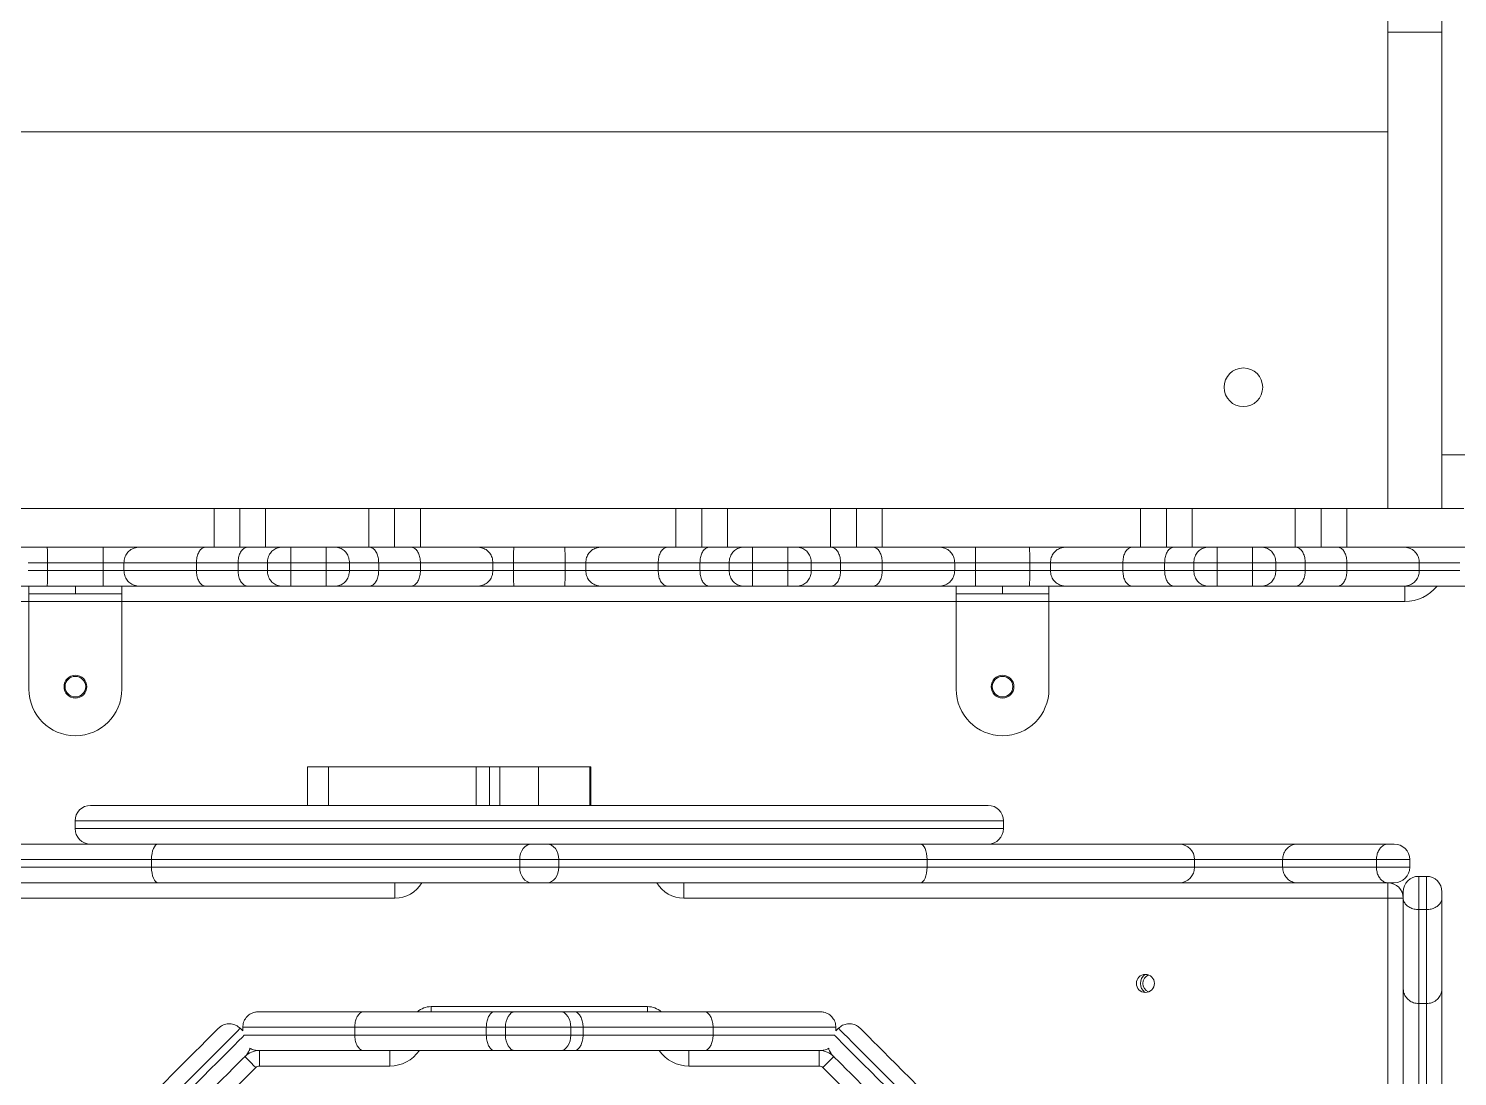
# Model space of a CAD drawing. Header units: millimetres. Extents: x -8760 to 8364, y -7998 to 7451.
# Drawn here: x 3706 to 4260, y 251 to 657 of the extents above; entities that cross this region are included whole.
import ezdxf

# ---------------------------------------------------------------- set-up
doc = ezdxf.new("R2010")
doc.units = ezdxf.units.MM
doc.layers.add('DIKOM_ОБЪЕКТ', color=7, linetype='Continuous')

msp = doc.modelspace()

# ---------------------------------------------------------------- linework, layer by layer
at = {"layer": 'DIKOM_ОБЪЕКТ', "color": 7, "linetype": 'Continuous', "lineweight": 15}
for p, q in [((4233.391, 975.819), (4233.391, 656.041)), ((4254.392, 975.819), (4254.392, 656.041)), ((4254.392, 656.041), (4233.391, 656.041)), ((4233.391, 471.446), (4233.391, 656.041)), ((4254.392, 471.446), (4254.392, 656.041)), ((3575.391, 617.446), (4233.391, 617.446)), ((4254.392, 492.295), (4275.392, 492.295)), ((3778.277, 471.446), (3678.101, 471.446)), ((3778.277, 471.446), (3778.277, 456.446)), ((3778.277, 471.446), (3788.277, 471.446)), ((3788.277, 471.446), (3788.277, 456.446)), ((3788.277, 471.446), (3798.277, 471.446)), ((3798.277, 471.446), (3798.277, 456.446)), ((3838.276, 471.446), (3798.277, 471.446)), ((3838.276, 471.446), (3838.276, 456.446)), ((3838.276, 471.446), (3848.277, 471.446)), ((3848.277, 471.446), (3848.277, 456.446)), ((3848.277, 471.446), (3858.276, 471.446)), ((3858.276, 471.446), (3858.276, 456.446)), ((3957.344, 471.446), (3858.276, 471.446)), ((3957.344, 471.446), (3957.344, 456.446)), ((3957.344, 471.446), (3967.344, 471.446)), ((3967.344, 471.446), (3967.344, 456.446)), ((3967.344, 471.446), (3977.344, 471.446)), ((3977.344, 471.446), (3977.344, 456.446)), ((4017.344, 471.446), (3977.344, 471.446)), ((4017.344, 471.446), (4017.344, 456.446)), ((4017.344, 471.446), (4027.344, 471.446)), ((4027.344, 471.446), (4027.344, 456.446)), ((4027.344, 471.446), (4037.344, 471.446)), ((4037.344, 471.446), (4037.344, 456.446)), ((4137.52, 471.446), (4037.344, 471.446)), ((4137.52, 471.446), (4137.52, 456.446)), ((4137.52, 471.446), (4147.52, 471.446)), ((4147.52, 471.446), (4147.52, 456.446)), ((4147.52, 471.446), (4157.52, 471.446)), ((4157.52, 471.446), (4157.52, 456.446)), ((4197.52, 471.446), (4157.52, 471.446)), ((4197.52, 471.446), (4197.52, 456.446)), ((4197.52, 471.446), (4207.52, 471.446)), ((4207.52, 471.446), (4207.52, 456.446)), ((4207.52, 471.446), (4217.52, 471.446)), ((4217.52, 471.446), (4217.52, 456.446)), ((4262.866, 471.446), (4217.52, 471.446)), ((3700.521, 456.446), (3713.584, 456.446)), ((3713.584, 456.446), (3735.221, 456.446)), ((3735.221, 456.446), (3749.019, 456.446)), ((3749.019, 456.446), (3774.863, 456.446)), ((3774.863, 456.446), (3791.136, 456.446)), ((3791.136, 456.446), (3804.261, 456.446)), ((3804.261, 456.446), (3807.988, 456.446)), ((3807.988, 456.446), (3821.727, 456.446)), ((3821.727, 456.446), (3825.454, 456.446)), ((3825.454, 456.446), (3838.579, 456.446)), ((3838.579, 456.446), (3854.853, 456.446)), ((3854.853, 456.446), (3880.696, 456.446)), ((3880.696, 456.446), (3894.495, 456.446)), ((3894.495, 456.446), (3914.288, 456.446)), ((3914.288, 456.446), (3928.087, 456.446)), ((3928.087, 456.446), (3953.93, 456.446)), ((3953.93, 456.446), (3970.204, 456.446)), ((3970.204, 456.446), (3983.329, 456.446)), ((3983.329, 456.446), (3987.056, 456.446)), ((3987.056, 456.446), (4000.795, 456.446)), ((4000.795, 456.446), (4004.522, 456.446)), ((4004.522, 456.446), (4017.647, 456.446)), ((4017.647, 456.446), (4033.92, 456.446)), ((4033.92, 456.446), (4059.764, 456.446)), ((4059.764, 456.446), (4073.563, 456.446)), ((4073.563, 456.446), (4094.463, 456.446)), ((4094.463, 456.446), (4108.263, 456.446)), ((4108.263, 456.446), (4134.106, 456.446)), ((4134.106, 456.446), (4150.38, 456.446)), ((4150.38, 456.446), (4163.505, 456.446)), ((4163.505, 456.446), (4167.232, 456.446)), ((4167.232, 456.446), (4180.971, 456.446)), ((4180.971, 456.446), (4184.697, 456.446)), ((4184.697, 456.446), (4197.822, 456.446)), ((4197.822, 456.446), (4214.096, 456.446)), ((4214.096, 456.446), (4239.939, 456.446)), ((4239.939, 456.446), (4266.909, 456.446)), ((3713.671, 450.446), (3706.203, 450.446)), ((3713.671, 450.446), (3713.671, 447.446)), ((3735.307, 450.446), (3713.671, 450.446)), ((3743.337, 450.446), (3735.307, 450.446)), ((3735.307, 450.446), (3735.307, 447.446)), ((3771.43, 450.446), (3743.337, 450.446)), ((3743.337, 450.446), (3743.337, 447.446)), ((3787.6, 450.446), (3771.43, 450.446)), ((3771.43, 450.446), (3771.43, 447.446)), ((3798.942, 450.446), (3787.6, 450.446)), ((3787.6, 450.446), (3787.6, 447.446)), ((3808.025, 450.446), (3798.942, 450.446)), ((3798.942, 450.446), (3798.942, 447.446)), ((3808.025, 450.446), (3808.025, 447.446)), ((3821.691, 450.446), (3808.025, 450.446)), ((3830.773, 450.446), (3821.691, 450.446)), ((3821.691, 450.446), (3821.691, 447.446)), ((3830.773, 450.446), (3830.773, 447.446)), ((3842.116, 450.446), (3830.773, 450.446)), ((3842.116, 450.446), (3842.116, 447.446)), ((3858.286, 450.446), (3842.116, 450.446)), ((3858.286, 450.446), (3858.286, 447.446)), ((3886.379, 450.446), (3858.286, 450.446)), ((3886.379, 450.446), (3886.379, 447.446)), ((3894.408, 450.446), (3886.379, 450.446)), ((3894.408, 450.446), (3894.408, 447.446)), ((3914.375, 450.446), (3894.408, 450.446)), ((3922.404, 450.446), (3914.375, 450.446)), ((3914.375, 450.446), (3914.375, 447.446)), ((3950.498, 450.446), (3922.404, 450.446)), ((3922.404, 450.446), (3922.404, 447.446)), ((3966.667, 450.446), (3950.498, 450.446)), ((3950.498, 450.446), (3950.498, 447.446)), ((3978.01, 450.446), (3966.667, 450.446)), ((3966.667, 450.446), (3966.667, 447.446)), ((3987.092, 450.446), (3978.01, 450.446)), ((3978.01, 450.446), (3978.01, 447.446)), ((3987.092, 450.446), (3987.092, 447.446)), ((4000.759, 450.446), (3987.092, 450.446)), ((4009.841, 450.446), (4000.759, 450.446)), ((4000.759, 450.446), (4000.759, 447.446)), ((4009.841, 450.446), (4009.841, 447.446)), ((4021.184, 450.446), (4009.841, 450.446)), ((4021.184, 450.446), (4021.184, 447.446)), ((4037.353, 450.446), (4021.184, 450.446)), ((4037.353, 450.446), (4037.353, 447.446)), ((4065.446, 450.446), (4037.353, 450.446)), ((4065.446, 450.446), (4065.446, 447.446)), ((4073.476, 450.446), (4065.446, 450.446)), ((4073.476, 450.446), (4073.476, 447.446)), ((4094.551, 450.446), (4073.476, 450.446)), ((4102.58, 450.446), (4094.551, 450.446)), ((4094.551, 450.446), (4094.551, 447.446)), ((4130.674, 450.446), (4102.58, 450.446)), ((4102.58, 450.446), (4102.58, 447.446)), ((4146.843, 450.446), (4130.674, 450.446)), ((4130.674, 450.446), (4130.674, 447.446)), ((4158.186, 450.446), (4146.843, 450.446)), ((4146.843, 450.446), (4146.843, 447.446)), ((4167.267, 450.446), (4158.186, 450.446)), ((4158.186, 450.446), (4158.186, 447.446)), ((4167.267, 450.446), (4167.267, 447.446)), ((4180.935, 450.446), (4167.267, 450.446)), ((4190.016, 450.446), (4180.935, 450.446)), ((4180.935, 450.446), (4180.935, 447.446)), ((4190.016, 450.446), (4190.016, 447.446)), ((4201.359, 450.446), (4190.016, 450.446)), ((4201.359, 450.446), (4201.359, 447.446)), ((4217.529, 450.446), (4201.359, 450.446)), ((4217.529, 450.446), (4217.529, 447.446)), ((4245.622, 450.446), (4217.529, 450.446)), ((4245.622, 450.446), (4245.622, 447.446)), ((4261.315, 450.446), (4245.622, 450.446)), ((3706.203, 447.446), (3713.671, 447.446)), ((3713.671, 447.446), (3735.307, 447.446)), ((3735.307, 447.446), (3743.337, 447.446)), ((3743.337, 447.446), (3771.43, 447.446)), ((3771.43, 447.446), (3787.6, 447.446)), ((3787.6, 447.446), (3798.942, 447.446)), ((3798.942, 447.446), (3808.025, 447.446)), ((3808.025, 447.446), (3821.691, 447.446)), ((3821.691, 447.446), (3830.773, 447.446)), ((3830.773, 447.446), (3842.116, 447.446)), ((3842.116, 447.446), (3858.286, 447.446)), ((3858.286, 447.446), (3886.379, 447.446)), ((3886.379, 447.446), (3894.408, 447.446)), ((3894.408, 447.446), (3914.375, 447.446)), ((3914.375, 447.446), (3922.404, 447.446)), ((3922.404, 447.446), (3950.498, 447.446)), ((3950.498, 447.446), (3966.667, 447.446)), ((3966.667, 447.446), (3978.01, 447.446)), ((3978.01, 447.446), (3987.092, 447.446)), ((3987.092, 447.446), (4000.759, 447.446)), ((4000.759, 447.446), (4009.841, 447.446)), ((4009.841, 447.446), (4021.184, 447.446)), ((4021.184, 447.446), (4037.353, 447.446)), ((4037.353, 447.446), (4065.446, 447.446)), ((4065.446, 447.446), (4073.476, 447.446)), ((4073.476, 447.446), (4094.551, 447.446)), ((4094.551, 447.446), (4102.58, 447.446)), ((4102.58, 447.446), (4130.674, 447.446)), ((4130.674, 447.446), (4146.843, 447.446)), ((4146.843, 447.446), (4158.186, 447.446)), ((4158.186, 447.446), (4167.267, 447.446)), ((4167.267, 447.446), (4180.935, 447.446)), ((4180.935, 447.446), (4190.016, 447.446)), ((4190.016, 447.446), (4201.359, 447.446)), ((4201.359, 447.446), (4217.529, 447.446)), ((4217.529, 447.446), (4245.622, 447.446)), ((4245.622, 447.446), (4261.315, 447.446)), ((3713.584, 441.446), (3700.521, 441.446)), ((3706.489, 438.446), (3706.489, 441.446)), ((3724.489, 438.446), (3706.489, 438.446)), ((3706.489, 438.446), (3706.489, 435.446)), ((3735.221, 441.446), (3713.584, 441.446)), ((3724.489, 441.446), (3724.489, 438.446)), ((3742.489, 438.446), (3724.489, 438.446)), ((3749.019, 441.446), (3735.221, 441.446)), ((3742.489, 441.446), (3742.489, 438.446)), ((3742.489, 438.446), (3742.489, 435.446)), ((3774.863, 441.446), (3749.019, 441.446)), ((3791.136, 441.446), (3774.863, 441.446)), ((3804.261, 441.446), (3791.136, 441.446)), ((3807.988, 441.446), (3804.261, 441.446)), ((3821.727, 441.446), (3807.988, 441.446)), ((3825.454, 441.446), (3821.727, 441.446)), ((3838.579, 441.446), (3825.454, 441.446)), ((3854.853, 441.446), (3838.579, 441.446)), ((3880.696, 441.446), (3854.853, 441.446)), ((3894.495, 441.446), (3880.696, 441.446)), ((3914.288, 441.446), (3894.495, 441.446)), ((3928.087, 441.446), (3914.288, 441.446)), ((3953.93, 441.446), (3928.087, 441.446)), ((3970.204, 441.446), (3953.93, 441.446)), ((3983.329, 441.446), (3970.204, 441.446)), ((3987.056, 441.446), (3983.329, 441.446)), ((4000.795, 441.446), (3987.056, 441.446)), ((4004.522, 441.446), (4000.795, 441.446)), ((4017.647, 441.446), (4004.522, 441.446)), ((4033.92, 441.446), (4017.647, 441.446)), ((4059.764, 441.446), (4033.92, 441.446)), ((4073.563, 441.446), (4059.764, 441.446)), ((4066.013, 438.446), (4066.013, 441.446)), ((4084.013, 438.446), (4066.013, 438.446)), ((4066.013, 438.446), (4066.013, 435.446)), ((4094.463, 441.446), (4073.563, 441.446)), ((4084.013, 441.446), (4084.013, 438.446)), ((4102.013, 438.446), (4084.013, 438.446)), ((4108.263, 441.446), (4094.463, 441.446)), ((4102.013, 441.446), (4102.013, 438.446)), ((4102.013, 438.446), (4102.013, 435.446)), ((4134.106, 441.446), (4108.263, 441.446)), ((4150.38, 441.446), (4134.106, 441.446)), ((4163.505, 441.446), (4150.38, 441.446)), ((4167.232, 441.446), (4163.505, 441.446)), ((4180.971, 441.446), (4167.232, 441.446)), ((4184.697, 441.446), (4180.971, 441.446)), ((4197.822, 441.446), (4184.697, 441.446)), ((4214.096, 441.446), (4197.822, 441.446)), ((4239.939, 441.446), (4214.096, 441.446)), ((4266.909, 441.446), (4239.939, 441.446)), ((4240.027, 441.446), (4240.027, 435.446)), ((3706.489, 435.446), (3568.757, 435.446)), ((3742.489, 435.446), (3706.489, 435.446)), ((3706.489, 435.446), (3706.489, 401.446)), ((3742.489, 435.446), (3742.489, 401.446)), ((4066.013, 435.446), (3742.489, 435.446)), ((4102.013, 435.446), (4066.013, 435.446)), ((4066.013, 435.446), (4066.013, 401.446)), ((4102.013, 435.446), (4102.013, 401.446)), ((4240.027, 435.446), (4102.013, 435.446)), ((3814.56, 371.346), (3814.56, 356.446)), ((3814.56, 371.346), (3822.67, 371.346)), ((3822.67, 371.346), (3822.67, 356.446)), ((3879.866, 371.346), (3822.67, 371.346)), ((3879.866, 371.346), (3885.082, 371.346)), ((3879.866, 371.346), (3879.866, 356.446)), ((3889.127, 371.346), (3885.082, 371.346)), ((3885.082, 371.346), (3885.082, 356.446)), ((3889.127, 371.346), (3904.014, 371.346)), ((3889.127, 371.346), (3889.127, 356.446)), ((3904.014, 371.346), (3924.031, 371.346)), ((3904.014, 371.346), (3904.014, 356.446)), ((3924.031, 371.346), (3924.031, 356.446)), ((3924.031, 371.346), (3924.391, 371.346)), ((3924.391, 356.446), (3924.391, 371.346)), ((3730.392, 356.446), (4078.392, 356.446)), ((3724.392, 350.446), (3724.392, 347.446)), ((4084.392, 350.446), (3724.392, 350.446)), ((4084.392, 347.446), (4084.392, 350.446)), ((3724.392, 347.446), (4084.392, 347.446)), ((3656.206, 341.446), (3756.62, 341.446)), ((3756.62, 341.446), (3901.358, 341.446)), ((3901.358, 341.446), (3907.425, 341.446)), ((3907.425, 341.446), (4052.163, 341.446)), ((4052.163, 341.446), (4152.578, 341.446)), ((4152.578, 341.446), (4198.368, 341.446)), ((4198.368, 341.446), (4233.279, 341.446)), ((4233.279, 341.446), (4235.891, 341.446)), ((3754.02, 335.446), (3650.346, 335.446)), ((3650.346, 332.446), (3754.02, 332.446)), ((3896.808, 335.446), (3754.02, 335.446)), ((3754.02, 335.446), (3754.02, 332.446)), ((3754.02, 332.446), (3896.808, 332.446)), ((3911.975, 335.446), (3896.808, 335.446)), ((3896.808, 332.446), (3896.808, 335.446)), ((3896.808, 332.446), (3911.975, 332.446)), ((3911.975, 335.446), (3911.975, 332.446)), ((4054.762, 335.446), (3911.975, 335.446)), ((3911.975, 332.446), (4054.762, 332.446)), ((4054.762, 335.446), (4054.762, 332.446)), ((4158.437, 335.446), (4054.762, 335.446)), ((4054.762, 332.446), (4158.437, 332.446)), ((4158.437, 335.446), (4158.437, 332.446)), ((4192.601, 335.446), (4158.437, 335.446)), ((4158.437, 332.446), (4192.601, 332.446)), ((4228.994, 335.446), (4192.601, 335.446)), ((4192.601, 335.446), (4192.601, 332.446)), ((4192.601, 332.446), (4228.994, 332.446)), ((4241.891, 335.446), (4228.994, 335.446)), ((4228.994, 335.446), (4228.994, 332.446)), ((4228.994, 332.446), (4241.891, 332.446)), ((4241.891, 335.446), (4241.891, 332.446)), ((4245.391, 328.946), (4245.391, 316.048)), ((4245.391, 328.946), (4248.392, 328.946)), ((4248.392, 316.048), (4248.392, 328.946)), ((3756.62, 326.446), (3656.206, 326.446)), ((3901.358, 326.446), (3756.62, 326.446)), ((3848.392, 320.446), (3848.392, 326.446)), ((3907.425, 326.446), (3901.358, 326.446)), ((4052.163, 326.446), (3907.425, 326.446)), ((3960.392, 326.446), (3960.392, 320.446)), ((4152.578, 326.446), (4052.163, 326.446)), ((4198.368, 326.446), (4152.578, 326.446)), ((4233.279, 326.446), (4198.368, 326.446)), ((4235.891, 326.446), (4233.279, 326.446)), ((4233.391, 326.446), (4233.391, 320.446)), ((4239.391, 320.334), (4239.391, 322.946)), ((4254.392, 322.946), (4254.392, 320.334)), ((3848.392, 320.446), (3575.391, 320.446)), ((4233.391, 320.446), (3960.392, 320.446)), ((4233.391, 47.446), (4233.391, 320.446)), ((4239.391, 320.446), (4233.391, 320.446)), ((4239.391, 285.423), (4239.391, 320.334)), ((4248.392, 316.048), (4245.391, 316.048)), ((4245.391, 316.048), (4245.391, 279.655)), ((4248.392, 279.655), (4248.392, 316.048)), ((4254.392, 320.334), (4254.392, 285.423)), ((4239.391, 239.632), (4239.391, 285.423)), ((4254.392, 285.423), (4254.392, 239.632)), ((3862.392, 278.446), (3946.392, 278.446)), ((3862.392, 278.446), (3862.392, 276.446)), ((3946.392, 278.446), (3946.392, 276.446)), ((4248.392, 279.655), (4245.391, 279.655)), ((4245.391, 279.655), (4245.391, 245.491)), ((4248.392, 245.491), (4248.392, 279.655)), ((3795.392, 276.446), (3836.31, 276.446)), ((3836.31, 276.446), (3887.164, 276.446)), ((3887.164, 276.446), (3894.951, 276.446)), ((3894.951, 276.446), (3912.688, 276.446)), ((3912.688, 276.446), (3917.878, 276.446)), ((3917.878, 276.446), (3968.321, 276.446)), ((3968.321, 276.446), (4013.392, 276.446)), ((3788.426, 270.046), (3789.392, 269.08)), ((3832.849, 270.446), (3789.392, 270.446)), ((3789.392, 270.446), (3789.392, 269.08)), ((3789.961, 267.446), (3832.849, 267.446)), ((3883.823, 270.446), (3832.849, 270.446)), ((3832.849, 270.446), (3832.849, 267.446)), ((3832.849, 267.446), (3883.823, 267.446)), ((3891.252, 270.446), (3883.823, 270.446)), ((3883.823, 270.446), (3883.823, 267.446)), ((3883.823, 267.446), (3891.252, 267.446)), ((3916.591, 270.446), (3891.252, 270.446)), ((3891.252, 270.446), (3891.252, 267.446)), ((3891.252, 267.446), (3916.591, 267.446)), ((3916.591, 270.446), (3916.591, 267.446)), ((3921.369, 270.446), (3916.591, 270.446)), ((3916.591, 267.446), (3921.369, 267.446)), ((3921.369, 270.446), (3921.369, 267.446)), ((3971.772, 270.446), (3921.369, 270.446)), ((3921.369, 267.446), (3971.772, 267.446)), ((3971.772, 270.446), (3971.772, 267.446)), ((4019.392, 270.446), (3971.772, 270.446)), ((3971.772, 267.446), (4018.602, 267.446)), ((4019.392, 270.446), (4019.392, 269.08)), ((4020.357, 270.046), (4019.392, 269.08)), ((3836.31, 261.446), (3795.392, 261.446)), ((3795.624, 261.442), (3795.624, 261.446)), ((3795.868, 261.446), (3795.868, 255.446)), ((3887.164, 261.446), (3836.31, 261.446)), ((3846.392, 261.446), (3846.392, 255.446)), ((3894.951, 261.446), (3887.164, 261.446)), ((3912.688, 261.446), (3894.951, 261.446)), ((3917.878, 261.446), (3912.688, 261.446)), ((3968.321, 261.446), (3917.878, 261.446)), ((3962.391, 261.446), (3962.391, 255.446)), ((4013.392, 261.446), (3968.321, 261.446)), ((4012.916, 261.446), (4012.916, 255.446)), ((3846.392, 255.446), (3795.868, 255.446)), ((4012.916, 255.446), (3962.391, 255.446)), ((4018.398, 259.272), (4018.4, 259.275)), ((3794.453, 254.86), (3758.728, 219.134)), ((4050.056, 219.134), (4014.33, 254.86))]:
    msp.add_line(p, q, dxfattribs=at)
at = {"layer": 'DIKOM_ОБЪЕКТ', "color": 7, "linetype": 'Continuous', "lineweight": 15, "flags": 128}
for points in [[(3754.02, 335.446), (3754.07, 336.616), (3754.218, 337.742), (3754.459, 338.779), (3754.782, 339.689), (3755.176, 340.435), (3755.625, 340.989), (3756.113, 341.331), (3756.62, 341.446)], [(3896.808, 335.446), (3896.895, 336.616), (3897.154, 337.742), (3897.575, 338.779), (3898.141, 339.689), (3898.83, 340.435), (3899.617, 340.989), (3900.47, 341.331), (3901.358, 341.446)], [(3911.975, 335.446), (3911.888, 336.616), (3911.629, 337.742), (3911.209, 338.779), (3910.643, 339.689), (3909.953, 340.435), (3909.166, 340.989), (3908.313, 341.331), (3907.425, 341.446)], [(4054.762, 335.446), (4054.713, 336.616), (4054.565, 337.742), (4054.325, 338.779), (4054.001, 339.689), (4053.608, 340.435), (4053.158, 340.989), (4052.671, 341.331), (4052.163, 341.446)], [(3756.62, 326.446), (3756.113, 326.561), (3755.625, 326.903), (3755.176, 327.457), (3754.782, 328.203), (3754.459, 329.112), (3754.218, 330.15), (3754.07, 331.275), (3754.02, 332.446)], [(3901.358, 326.446), (3900.47, 326.561), (3899.617, 326.903), (3898.83, 327.457), (3898.141, 328.203), (3897.575, 329.112), (3897.154, 330.15), (3896.895, 331.275), (3896.808, 332.446)], [(3907.425, 326.446), (3908.313, 326.561), (3909.166, 326.903), (3909.953, 327.457), (3910.643, 328.203), (3911.209, 329.112), (3911.629, 330.15), (3911.888, 331.275), (3911.975, 332.446)], [(4052.163, 326.446), (4052.671, 326.561), (4053.158, 326.903), (4053.608, 327.457), (4054.001, 328.203), (4054.325, 329.112), (4054.565, 330.15), (4054.713, 331.275), (4054.762, 332.446)], [(3894.951, 276.446), (3894.229, 276.33), (3893.535, 275.989), (3892.896, 275.435), (3892.336, 274.689), (3891.876, 273.779), (3891.534, 272.742), (3891.323, 271.616), (3891.252, 270.446)], [(3912.688, 276.446), (3913.449, 276.33), (3914.182, 275.989), (3914.857, 275.435), (3915.448, 274.689), (3915.934, 273.779), (3916.294, 272.742), (3916.516, 271.616), (3916.591, 270.446)], [(3748.071, 238.176), (3751.889, 241.994), (3755.534, 245.639), (3758.993, 249.098), (3762.253, 252.358), (3765.303, 255.408), (3768.131, 258.236), (3770.727, 260.833), (3773.083, 263.188), (3775.19, 265.294), (3777.039, 267.144), (3778.624, 268.729), (3779.941, 270.046)], [(3788.426, 270.046), (3787.173, 268.793), (3785.674, 267.294), (3783.933, 265.553), (3781.955, 263.575), (3779.748, 261.367), (3777.316, 258.936), (3774.668, 256.288), (3771.813, 253.433), (3768.759, 250.379), (3765.516, 247.136), (3762.093, 243.713), (3758.502, 240.122), (3754.754, 236.374)], [(3756.875, 234.252), (3760.624, 238.001), (3764.215, 241.592), (3767.637, 245.014), (3770.88, 248.258), (3773.934, 251.312), (3776.79, 254.167), (3779.437, 256.815), (3781.869, 259.246), (3784.077, 261.454), (3786.055, 263.432), (3787.796, 265.173), (3789.295, 266.672), (3789.99, 267.367)], [(3894.951, 261.446), (3894.229, 261.561), (3893.535, 261.903), (3892.896, 262.457), (3892.336, 263.203), (3891.876, 264.112), (3891.534, 265.15), (3891.323, 266.275), (3891.252, 267.446)], [(3912.688, 261.446), (3913.449, 261.561), (3914.182, 261.903), (3914.857, 262.457), (3915.448, 263.203), (3915.934, 264.112), (3916.294, 265.15), (3916.516, 266.275), (3916.591, 267.446)], [(4018.639, 267.522), (4019.175, 266.986), (4020.376, 265.785), (4021.834, 264.326), (4023.546, 262.614), (4025.504, 260.657), (4027.7, 258.46), (4030.127, 256.033), (4032.775, 253.385), (4035.635, 250.525), (4038.695, 247.465), (4041.946, 244.215), (4045.373, 240.788), (4048.965, 237.196)], [(4051.086, 239.317), (4047.494, 242.909), (4044.067, 246.336), (4040.817, 249.586), (4037.756, 252.647), (4034.896, 255.507), (4032.248, 258.155), (4029.822, 260.582), (4027.625, 262.778), (4025.667, 264.735), (4023.956, 266.447), (4022.497, 267.906), (4021.296, 269.107), (4020.357, 270.046)], [(4028.843, 270.046), (4029.743, 269.145), (4030.889, 268), (4032.273, 266.615), (4033.893, 264.995), (4035.741, 263.147), (4037.812, 261.077), (4040.096, 258.792), (4042.586, 256.302), (4045.273, 253.616), (4048.146, 250.742), (4051.195, 247.693), (4054.409, 244.479), (4057.776, 241.112)], [(3790.547, 259.439), (3789.231, 258.123), (3787.645, 256.537), (3785.796, 254.688), (3783.69, 252.582), (3781.334, 250.226), (3778.737, 247.629), (3775.909, 244.801), (3772.86, 241.752), (3769.6, 238.492), (3766.141, 235.033), (3762.496, 231.388), (3758.678, 227.57)], [(3790.211, 259.103), (3790.292, 259.021), (3790.534, 258.78), (3790.926, 258.388), (3791.453, 257.86), (3792.096, 257.217), (3792.83, 256.484), (3793.626, 255.688), (3794.453, 254.86)], [(4018.572, 259.103), (4018.491, 259.021), (4018.25, 258.78), (4017.857, 258.388), (4017.33, 257.86), (4016.687, 257.217), (4015.953, 256.484), (4015.157, 255.688), (4014.33, 254.86)], [(4047.169, 230.506), (4043.802, 233.873), (4040.588, 237.087), (4037.54, 240.136), (4034.666, 243.009), (4031.98, 245.696), (4029.49, 248.186), (4027.205, 250.47), (4025.135, 252.54), (4023.286, 254.389), (4021.667, 256.008), (4020.282, 257.393), (4019.137, 258.538), (4018.236, 259.439)]]:
    msp.add_lwpolyline(points, dxfattribs=at)
at = {"layer": 'DIKOM_ОБЪЕКТ', "color": 7, "linetype": 'Continuous', "lineweight": 15}
for centre, radius in [((4177.392, 518.446), 7.5), ((3724.489, 402.446), 4.4), ((3724.489, 402.446), 4), ((4084.013, 402.446), 4.4), ((4084.013, 402.446), 4), ((4139.392, 287.446), 3.5)]:
    msp.add_circle(centre, radius, dxfattribs=at)
for centre, radius, start, end in [((4240.027, 451.446), 16, 270, 321.31781), ((3724.489, 401.446), 18, 180, 270), ((3724.489, 401.446), 18, 270, 0), ((4084.013, 401.446), 18, 180, 270), ((4084.013, 401.446), 18, 270, 0), ((3730.392, 350.446), 6, 90, 180), ((4078.392, 350.446), 6, 0, 90), ((3730.392, 347.446), 6, 180, 270), ((4078.392, 347.446), 6, 270, 0), ((4152.506, 335.515), 5.931, 359.33351, 89.30736), ((4235.892, 335.446), 6, 0, 90), ((4152.506, 332.377), 5.931, 270.69168, 0.66745), ((4235.892, 332.446), 6, 270, 0), ((4245.392, 322.946), 6, 90, 180), ((4248.392, 322.946), 6, 0, 90), ((3848.392, 332.446), 12, 270, 330), ((3960.392, 332.446), 12, 210, 270), ((4233.392, 320.446), 6, 0, 90), ((4141.892, 287.446), 4.4, 127.37629, 232.62363), ((4141.892, 287.446), 3.5, 110.91555, 180), ((4141.892, 287.446), 3.5, 180, 249.08441), ((3862.392, 270.446), 8, 90, 131.40962), ((3946.392, 270.446), 8, 48.59038, 90), ((3795.868, 253.446), 8, 90, 135), ((3846.392, 269.446), 14, 270, 325.1501), ((3962.392, 269.446), 14, 214.8499, 270), ((4012.916, 253.446), 8, 45, 90), ((3795.868, 253.446), 2, 90, 135), ((4012.916, 253.446), 2, 45, 90)]:
    msp.add_arc(centre, radius, start, end, dxfattribs=at)
for points, knots in [([(3713.671, 450.446), (3713.67, 451.121), (3713.668, 452.47), (3713.651, 454.265), (3713.628, 455.631), (3713.604, 456.31), (3713.591, 456.443), (3713.585, 456.446), (3713.584, 456.446)], [0, 0, 0, 0, 0.2146422, 0.4292874, 0.6439706, 0.8586522, 0.9896586, 1, 1, 1, 1]), ([(3735.307, 450.446), (3735.306, 451.121), (3735.304, 452.47), (3735.288, 454.265), (3735.263, 455.631), (3735.242, 456.31), (3735.225, 456.443), (3735.221, 456.446), (3735.221, 456.446)], [0, 0, 0, 0, 0.2146424, 0.4292873, 0.6439711, 0.8586522, 0.9896592, 1, 1, 1, 1]), ([(3743.337, 450.446), (3743.399, 451.12), (3743.524, 452.468), (3744.5, 454.263), (3745.939, 455.628), (3747.522, 456.314), (3748.581, 456.445), (3749.002, 456.446), (3749.019, 456.446)], [0, 0, 0, 0, 0.2143761, 0.4287504, 0.6432748, 0.8580529, 0.9942743, 1, 1, 1, 1]), ([(3771.43, 450.446), (3771.468, 451.12), (3771.544, 452.47), (3772.136, 454.265), (3773.007, 455.63), (3773.96, 456.313), (3774.596, 456.444), (3774.85, 456.446), (3774.863, 456.446)], [0, 0, 0, 0, 0.2145988, 0.4291981, 0.6438401, 0.8584976, 0.9926495, 1, 1, 1, 1]), ([(3787.6, 450.446), (3787.639, 451.121), (3787.717, 452.47), (3788.327, 454.266), (3789.224, 455.631), (3790.182, 456.296), (3790.837, 456.44), (3791.098, 456.445), (3791.136, 456.446)], [0, 0, 0, 0, 0.2146724, 0.4293389, 0.6440099, 0.8586972, 0.9790306, 1, 1, 1, 1]), ([(3798.942, 450.446), (3799, 451.119), (3799.116, 452.466), (3800.021, 454.259), (3801.358, 455.623), (3802.847, 456.317), (3803.847, 456.443), (3804.251, 456.446), (3804.261, 456.446)], [0, 0, 0, 0, 0.21389346, 0.42776021, 0.64185233, 0.85636437, 0.99638176, 1, 1, 1, 1]), ([(3807.988, 456.446), (3807.989, 456.446), (3807.992, 456.442), (3808, 456.306), (3808.01, 455.631), (3808.019, 454.266), (3808.023, 452.47), (3808.024, 451.121), (3808.025, 450.446)], [0, 0, 0, 0, 0.0132376, 0.1413055, 0.3559791, 0.5706766, 0.7853225, 1, 1, 1, 1]), ([(3821.727, 456.446), (3821.727, 456.446), (3821.724, 456.442), (3821.716, 456.306), (3821.706, 455.631), (3821.697, 454.266), (3821.693, 452.47), (3821.692, 451.121), (3821.691, 450.446)], [0, 0, 0, 0, 0.0132376, 0.1413055, 0.3559791, 0.5706766, 0.7853225, 1, 1, 1, 1]), ([(3825.454, 456.446), (3825.465, 456.446), (3825.868, 456.443), (3826.869, 456.317), (3828.357, 455.623), (3829.695, 454.259), (3830.6, 452.466), (3830.716, 451.119), (3830.773, 450.446)], [0, 0, 0, 0, 0.00361824, 0.14363563, 0.35814767, 0.57223979, 0.78610654, 1, 1, 1, 1]), ([(3838.579, 456.446), (3838.618, 456.445), (3838.878, 456.44), (3839.533, 456.296), (3840.492, 455.631), (3841.389, 454.266), (3841.999, 452.47), (3842.077, 451.121), (3842.116, 450.446)], [0, 0, 0, 0, 0.0209694, 0.1413028, 0.3559901, 0.5706611, 0.7853276, 1, 1, 1, 1]), ([(3854.853, 456.446), (3854.866, 456.446), (3855.12, 456.444), (3855.756, 456.313), (3856.709, 455.63), (3857.579, 454.265), (3858.172, 452.47), (3858.248, 451.12), (3858.286, 450.446)], [0, 0, 0, 0, 0.0073505, 0.1415024, 0.3561599, 0.5708019, 0.7854012, 1, 1, 1, 1]), ([(3880.696, 456.446), (3880.713, 456.446), (3881.135, 456.445), (3882.193, 456.314), (3883.777, 455.628), (3885.215, 454.263), (3886.191, 452.468), (3886.316, 451.12), (3886.379, 450.446)], [0, 0, 0, 0, 0.0057257, 0.1419471, 0.3567252, 0.5712496, 0.7856239, 1, 1, 1, 1]), ([(3894.495, 456.446), (3894.495, 456.446), (3894.491, 456.443), (3894.473, 456.31), (3894.452, 455.631), (3894.428, 454.265), (3894.412, 452.47), (3894.41, 451.121), (3894.408, 450.446)], [0, 0, 0, 0, 0.0103408, 0.1413478, 0.3560289, 0.5707127, 0.7853576, 1, 1, 1, 1]), ([(3914.288, 456.446), (3914.288, 456.446), (3914.295, 456.443), (3914.308, 456.31), (3914.332, 455.631), (3914.354, 454.265), (3914.371, 452.47), (3914.374, 451.121), (3914.375, 450.446)], [0, 0, 0, 0, 0.0103414, 0.1413484, 0.3560294, 0.5707125, 0.7853577, 1, 1, 1, 1]), ([(3928.087, 456.446), (3928.07, 456.446), (3927.648, 456.445), (3926.59, 456.314), (3925.007, 455.628), (3923.568, 454.263), (3922.592, 452.468), (3922.467, 451.12), (3922.404, 450.446)], [0, 0, 0, 0, 0.0057257, 0.1419471, 0.3567252, 0.5712496, 0.7856239, 1, 1, 1, 1]), ([(3953.93, 456.446), (3953.917, 456.446), (3953.665, 456.444), (3953.026, 456.313), (3952.074, 455.63), (3951.203, 454.265), (3950.612, 452.469), (3950.536, 451.12), (3950.498, 450.446)], [0, 0, 0, 0, 0.0073216, 0.1414756, 0.3561635, 0.570809, 0.7853977, 1, 1, 1, 1]), ([(3970.204, 456.446), (3970.165, 456.445), (3969.905, 456.44), (3969.249, 456.296), (3968.292, 455.631), (3967.394, 454.266), (3966.785, 452.47), (3966.706, 451.121), (3966.667, 450.446)], [0, 0, 0, 0, 0.0209693, 0.14133155, 0.35598964, 0.57065908, 0.78532404, 1, 1, 1, 1]), ([(3983.329, 456.446), (3983.319, 456.446), (3982.915, 456.443), (3981.914, 456.317), (3980.426, 455.623), (3979.088, 454.259), (3978.184, 452.466), (3978.068, 451.119), (3978.01, 450.446)], [0, 0, 0, 0, 0.00361824, 0.14363563, 0.35814767, 0.57223979, 0.78610654, 1, 1, 1, 1]), ([(3987.056, 456.446), (3987.056, 456.446), (3987.06, 456.442), (3987.068, 456.306), (3987.077, 455.631), (3987.085, 454.266), (3987.091, 452.47), (3987.091, 451.121), (3987.092, 450.446)], [0, 0, 0, 0, 0.0132376, 0.1413056, 0.3559791, 0.5706764, 0.7853225, 1, 1, 1, 1]), ([(4000.795, 456.446), (4000.795, 456.446), (4000.791, 456.442), (4000.783, 456.306), (4000.773, 455.631), (4000.765, 454.266), (4000.76, 452.47), (4000.759, 451.121), (4000.759, 450.446)], [0, 0, 0, 0, 0.0132376, 0.1413055, 0.3559794, 0.5706766, 0.7853225, 1, 1, 1, 1]), ([(4004.522, 456.446), (4004.532, 456.446), (4004.936, 456.443), (4005.937, 456.317), (4007.425, 455.623), (4008.762, 454.259), (4009.667, 452.466), (4009.783, 451.119), (4009.841, 450.446)], [0, 0, 0, 0, 0.0036183, 0.1436373, 0.3581519, 0.5722132, 0.786104, 1, 1, 1, 1]), ([(4017.647, 456.446), (4017.686, 456.445), (4017.946, 456.44), (4018.601, 456.296), (4019.559, 455.631), (4020.457, 454.266), (4021.066, 452.47), (4021.145, 451.121), (4021.184, 450.446)], [0, 0, 0, 0, 0.0209694, 0.1413028, 0.3559901, 0.5706611, 0.7853276, 1, 1, 1, 1]), ([(4033.92, 456.446), (4033.934, 456.446), (4034.188, 456.444), (4034.823, 456.313), (4035.777, 455.63), (4036.647, 454.265), (4037.239, 452.47), (4037.315, 451.12), (4037.353, 450.446)], [0, 0, 0, 0, 0.0073505, 0.1414738, 0.3561586, 0.5708011, 0.7854008, 1, 1, 1, 1]), ([(4059.764, 456.446), (4059.781, 456.446), (4060.202, 456.445), (4061.261, 456.314), (4062.844, 455.628), (4064.283, 454.263), (4065.259, 452.468), (4065.384, 451.12), (4065.446, 450.446)], [0, 0, 0, 0, 0.0056775, 0.1419467, 0.3567249, 0.5712494, 0.7856238, 1, 1, 1, 1]), ([(4073.563, 456.446), (4073.562, 456.446), (4073.556, 456.443), (4073.543, 456.31), (4073.518, 455.631), (4073.496, 454.265), (4073.479, 452.47), (4073.477, 451.121), (4073.476, 450.446)], [0, 0, 0, 0, 0.0103414, 0.1413478, 0.3560294, 0.5707126, 0.7853578, 1, 1, 1, 1]), ([(4094.463, 456.446), (4094.464, 456.446), (4094.47, 456.443), (4094.484, 456.31), (4094.508, 455.631), (4094.53, 454.265), (4094.547, 452.47), (4094.55, 451.121), (4094.551, 450.446)], [0, 0, 0, 0, 0.0103414, 0.1413484, 0.3560294, 0.5707125, 0.7853577, 1, 1, 1, 1]), ([(4108.263, 456.446), (4108.246, 456.446), (4107.824, 456.445), (4106.765, 456.314), (4105.182, 455.628), (4103.744, 454.263), (4102.768, 452.468), (4102.643, 451.12), (4102.58, 450.446)], [0, 0, 0, 0, 0.0057257, 0.1419944, 0.3567273, 0.571251, 0.7856246, 1, 1, 1, 1]), ([(4134.106, 456.446), (4134.093, 456.446), (4133.841, 456.444), (4133.202, 456.313), (4132.25, 455.63), (4131.379, 454.265), (4130.788, 452.469), (4130.712, 451.12), (4130.674, 450.446)], [0, 0, 0, 0, 0.0073216, 0.1414756, 0.3561635, 0.570809, 0.7853977, 1, 1, 1, 1]), ([(4150.38, 456.446), (4150.341, 456.445), (4150.081, 456.44), (4149.425, 456.296), (4148.467, 455.631), (4147.57, 454.266), (4146.96, 452.47), (4146.882, 451.121), (4146.843, 450.446)], [0, 0, 0, 0, 0.0209691, 0.1413302, 0.3559863, 0.5706537, 0.7853311, 1, 1, 1, 1]), ([(4163.505, 456.446), (4163.495, 456.446), (4163.091, 456.443), (4162.09, 456.317), (4160.601, 455.623), (4159.264, 454.259), (4158.359, 452.466), (4158.244, 451.119), (4158.186, 450.446)], [0, 0, 0, 0, 0.0036182, 0.1436345, 0.3581862, 0.5722433, 0.7861083, 1, 1, 1, 1]), ([(4167.232, 456.446), (4167.232, 456.446), (4167.235, 456.442), (4167.243, 456.306), (4167.253, 455.631), (4167.261, 454.266), (4167.267, 452.47), (4167.267, 451.121), (4167.267, 450.446)], [0, 0, 0, 0, 0.0132376, 0.1413056, 0.3559791, 0.5706764, 0.7853225, 1, 1, 1, 1]), ([(4180.971, 456.446), (4180.97, 456.446), (4180.967, 456.442), (4180.959, 456.306), (4180.949, 455.631), (4180.941, 454.266), (4180.936, 452.47), (4180.935, 451.121), (4180.935, 450.446)], [0, 0, 0, 0, 0.0132376, 0.1413055, 0.3559794, 0.5706766, 0.7853225, 1, 1, 1, 1]), ([(4184.697, 456.446), (4184.708, 456.446), (4185.113, 456.443), (4186.111, 456.317), (4187.601, 455.623), (4188.938, 454.259), (4189.843, 452.466), (4189.958, 451.119), (4190.016, 450.446)], [0, 0, 0, 0, 0.0036638, 0.143635, 0.3581866, 0.5722436, 0.7861084, 1, 1, 1, 1]), ([(4197.822, 456.446), (4197.861, 456.445), (4198.122, 456.44), (4198.776, 456.296), (4199.735, 455.631), (4200.632, 454.266), (4201.242, 452.47), (4201.32, 451.121), (4201.359, 450.446)], [0, 0, 0, 0, 0.0209988, 0.1413285, 0.3560094, 0.570674, 0.785334, 1, 1, 1, 1]), ([(4214.096, 456.446), (4214.109, 456.446), (4214.361, 456.444), (4215, 456.313), (4215.952, 455.63), (4216.823, 454.265), (4217.415, 452.47), (4217.491, 451.12), (4217.529, 450.446)], [0, 0, 0, 0, 0.0073215, 0.1414736, 0.3561585, 0.570801, 0.7854007, 1, 1, 1, 1]), ([(4239.939, 456.446), (4239.956, 456.446), (4240.378, 456.445), (4241.437, 456.314), (4243.02, 455.628), (4244.459, 454.263), (4245.435, 452.468), (4245.56, 451.12), (4245.622, 450.446)], [0, 0, 0, 0, 0.0057254, 0.1419881, 0.3567559, 0.5712701, 0.7856342, 1, 1, 1, 1]), ([(3713.584, 441.446), (3713.585, 441.446), (3713.591, 441.448), (3713.604, 441.583), (3713.628, 442.261), (3713.651, 443.626), (3713.668, 445.422), (3713.67, 446.771), (3713.671, 447.446)], [0, 0, 0, 0, 0.010341, 0.1413455, 0.3560336, 0.5706967, 0.785361, 1, 1, 1, 1]), ([(3735.221, 441.446), (3735.221, 441.446), (3735.225, 441.448), (3735.242, 441.583), (3735.263, 442.261), (3735.288, 443.626), (3735.304, 445.422), (3735.306, 446.771), (3735.307, 447.446)], [0, 0, 0, 0, 0.0103404, 0.1413455, 0.3560331, 0.5706968, 0.7853608, 1, 1, 1, 1]), ([(3749.019, 441.446), (3749.002, 441.446), (3748.581, 441.447), (3747.522, 441.578), (3745.939, 442.264), (3744.5, 443.629), (3743.524, 445.424), (3743.399, 446.772), (3743.337, 447.446)], [0, 0, 0, 0, 0.0057257, 0.1419471, 0.3567252, 0.5712496, 0.7856239, 1, 1, 1, 1]), ([(3774.863, 441.446), (3774.85, 441.446), (3774.596, 441.448), (3773.96, 441.578), (3773.007, 442.262), (3772.136, 443.627), (3771.544, 445.422), (3771.468, 446.771), (3771.43, 447.446)], [0, 0, 0, 0, 0.0073504, 0.1414977, 0.3561623, 0.5707848, 0.7854038, 1, 1, 1, 1]), ([(3791.136, 441.446), (3791.098, 441.447), (3790.837, 441.451), (3790.182, 441.596), (3789.224, 442.26), (3788.327, 443.626), (3787.717, 445.422), (3787.639, 446.771), (3787.6, 447.446)], [0, 0, 0, 0, 0.0209694, 0.1413028, 0.3559901, 0.5706611, 0.7853276, 1, 1, 1, 1]), ([(3804.261, 441.446), (3804.251, 441.446), (3803.847, 441.445), (3802.847, 441.577), (3801.358, 442.268), (3800.021, 443.633), (3799.116, 445.426), (3799, 446.772), (3798.942, 447.446)], [0, 0, 0, 0, 0.0036181, 0.1436324, 0.3581397, 0.5722271, 0.7861113, 1, 1, 1, 1]), ([(3807.988, 441.446), (3807.989, 441.446), (3807.992, 441.449), (3808, 441.586), (3808.01, 442.261), (3808.019, 443.626), (3808.023, 445.422), (3808.024, 446.771), (3808.025, 447.446)], [0, 0, 0, 0, 0.0132372, 0.1413072, 0.355979, 0.5706578, 0.7853242, 1, 1, 1, 1]), ([(3821.727, 441.446), (3821.727, 441.446), (3821.724, 441.449), (3821.716, 441.586), (3821.706, 442.261), (3821.697, 443.626), (3821.693, 445.422), (3821.692, 446.771), (3821.691, 447.446)], [0, 0, 0, 0, 0.0132372, 0.1413072, 0.355979, 0.5706578, 0.7853242, 1, 1, 1, 1]), ([(3830.773, 447.446), (3830.715, 446.772), (3830.6, 445.426), (3829.695, 443.633), (3828.357, 442.268), (3826.869, 441.577), (3825.868, 441.445), (3825.465, 441.446), (3825.454, 441.446)], [0, 0, 0, 0, 0.2138887, 0.4277729, 0.6418603, 0.8563676, 0.9963819, 1, 1, 1, 1]), ([(3842.116, 447.446), (3842.077, 446.771), (3841.999, 445.422), (3841.389, 443.626), (3840.492, 442.26), (3839.533, 441.596), (3838.878, 441.451), (3838.618, 441.447), (3838.579, 441.446)], [0, 0, 0, 0, 0.2146724, 0.4293389, 0.6440099, 0.8586972, 0.9790306, 1, 1, 1, 1]), ([(3858.286, 447.446), (3858.248, 446.771), (3858.172, 445.422), (3857.58, 443.627), (3856.709, 442.262), (3855.756, 441.578), (3855.12, 441.448), (3854.866, 441.446), (3854.853, 441.446)], [0, 0, 0, 0, 0.2145962, 0.4292152, 0.6438377, 0.8585023, 0.9926496, 1, 1, 1, 1]), ([(3886.379, 447.446), (3886.316, 446.772), (3886.191, 445.424), (3885.215, 443.629), (3883.777, 442.264), (3882.193, 441.578), (3881.135, 441.447), (3880.713, 441.446), (3880.696, 441.446)], [0, 0, 0, 0, 0.2143761, 0.4287504, 0.6432748, 0.8580529, 0.9942743, 1, 1, 1, 1]), ([(3894.408, 447.446), (3894.41, 446.771), (3894.412, 445.422), (3894.428, 443.626), (3894.452, 442.261), (3894.473, 441.583), (3894.491, 441.448), (3894.495, 441.446), (3894.495, 441.446)], [0, 0, 0, 0, 0.2146392, 0.4293032, 0.6439669, 0.8586545, 0.9896596, 1, 1, 1, 1]), ([(3914.375, 447.446), (3914.374, 446.771), (3914.371, 445.422), (3914.354, 443.626), (3914.332, 442.261), (3914.308, 441.583), (3914.295, 441.448), (3914.288, 441.446), (3914.288, 441.446)], [0, 0, 0, 0, 0.2146391, 0.4293034, 0.6439665, 0.8586539, 0.989659, 1, 1, 1, 1]), ([(3922.404, 447.446), (3922.467, 446.772), (3922.592, 445.424), (3923.568, 443.629), (3925.007, 442.264), (3926.59, 441.578), (3927.648, 441.447), (3928.07, 441.446), (3928.087, 441.446)], [0, 0, 0, 0, 0.2143761, 0.4287504, 0.6432748, 0.8580529, 0.9942743, 1, 1, 1, 1]), ([(3950.498, 447.446), (3950.536, 446.771), (3950.612, 445.422), (3951.203, 443.627), (3952.074, 442.262), (3953.026, 441.578), (3953.665, 441.448), (3953.917, 441.446), (3953.93, 441.446)], [0, 0, 0, 0, 0.2145997, 0.429208, 0.6438341, 0.858529, 0.9926785, 1, 1, 1, 1]), ([(3966.667, 447.446), (3966.706, 446.771), (3966.785, 445.422), (3967.394, 443.626), (3968.292, 442.261), (3969.249, 441.596), (3969.905, 441.451), (3970.165, 441.447), (3970.204, 441.446)], [0, 0, 0, 0, 0.21467596, 0.42934092, 0.64401036, 0.85866845, 0.9790307, 1, 1, 1, 1]), ([(3978.01, 447.446), (3978.068, 446.772), (3978.184, 445.426), (3979.088, 443.633), (3980.426, 442.268), (3981.914, 441.577), (3982.915, 441.445), (3983.319, 441.446), (3983.329, 441.446)], [0, 0, 0, 0, 0.2138887, 0.4277729, 0.6418603, 0.8563676, 0.9963819, 1, 1, 1, 1]), ([(3987.092, 447.446), (3987.091, 446.771), (3987.091, 445.422), (3987.085, 443.626), (3987.077, 442.261), (3987.068, 441.586), (3987.06, 441.449), (3987.056, 441.446), (3987.056, 441.446)], [0, 0, 0, 0, 0.2146757, 0.4293423, 0.644021, 0.8586928, 0.9867628, 1, 1, 1, 1]), ([(4000.759, 447.446), (4000.759, 446.771), (4000.76, 445.422), (4000.765, 443.626), (4000.773, 442.261), (4000.783, 441.586), (4000.791, 441.449), (4000.795, 441.446), (4000.795, 441.446)], [0, 0, 0, 0, 0.2146757, 0.4293421, 0.6440207, 0.8586928, 0.9867628, 1, 1, 1, 1]), ([(4009.841, 447.446), (4009.783, 446.772), (4009.667, 445.426), (4008.762, 443.633), (4007.425, 442.268), (4005.937, 441.577), (4004.936, 441.445), (4004.532, 441.446), (4004.522, 441.446)], [0, 0, 0, 0, 0.2138913, 0.4277995, 0.6418561, 0.8563659, 0.9963819, 1, 1, 1, 1]), ([(4021.184, 447.446), (4021.145, 446.771), (4021.066, 445.422), (4020.457, 443.626), (4019.559, 442.26), (4018.601, 441.596), (4017.946, 441.451), (4017.686, 441.447), (4017.647, 441.446)], [0, 0, 0, 0, 0.2146724, 0.4293389, 0.6440099, 0.8586972, 0.9790306, 1, 1, 1, 1]), ([(4037.353, 447.446), (4037.315, 446.771), (4037.239, 445.422), (4036.647, 443.627), (4035.777, 442.262), (4034.823, 441.578), (4034.188, 441.448), (4033.934, 441.446), (4033.92, 441.446)], [0, 0, 0, 0, 0.2145966, 0.429216, 0.643839, 0.8585309, 0.9926496, 1, 1, 1, 1]), ([(4065.446, 447.446), (4065.384, 446.772), (4065.259, 445.424), (4064.283, 443.629), (4062.844, 442.264), (4061.261, 441.577), (4060.202, 441.447), (4059.781, 441.446), (4059.764, 441.446)], [0, 0, 0, 0, 0.2143762, 0.4287506, 0.6432751, 0.8580533, 0.9943225, 1, 1, 1, 1]), ([(4073.476, 447.446), (4073.477, 446.771), (4073.479, 445.422), (4073.496, 443.626), (4073.518, 442.261), (4073.543, 441.583), (4073.556, 441.448), (4073.562, 441.446), (4073.563, 441.446)], [0, 0, 0, 0, 0.21463901, 0.4293033, 0.64396641, 0.85865454, 0.98965898, 1, 1, 1, 1]), ([(4094.551, 447.446), (4094.55, 446.771), (4094.547, 445.422), (4094.53, 443.626), (4094.508, 442.261), (4094.484, 441.583), (4094.47, 441.448), (4094.464, 441.446), (4094.463, 441.446)], [0, 0, 0, 0, 0.2146391, 0.4293034, 0.6439665, 0.8586539, 0.989659, 1, 1, 1, 1]), ([(4102.58, 447.446), (4102.643, 446.772), (4102.768, 445.424), (4103.744, 443.629), (4105.182, 442.264), (4106.765, 441.577), (4107.824, 441.447), (4108.246, 441.446), (4108.263, 441.446)], [0, 0, 0, 0, 0.2143754, 0.428749, 0.6432727, 0.8580056, 0.9942743, 1, 1, 1, 1]), ([(4130.674, 447.446), (4130.712, 446.771), (4130.788, 445.422), (4131.379, 443.627), (4132.25, 442.262), (4133.202, 441.578), (4133.841, 441.448), (4134.093, 441.446), (4134.106, 441.446)], [0, 0, 0, 0, 0.2145997, 0.429208, 0.6438341, 0.858529, 0.9926785, 1, 1, 1, 1]), ([(4146.843, 447.446), (4146.882, 446.771), (4146.96, 445.422), (4147.57, 443.626), (4148.467, 442.261), (4149.425, 441.596), (4150.081, 441.451), (4150.341, 441.447), (4150.38, 441.446)], [0, 0, 0, 0, 0.2146689, 0.4293463, 0.6440137, 0.8586698, 0.9790309, 1, 1, 1, 1]), ([(4158.186, 447.446), (4158.244, 446.772), (4158.359, 445.426), (4159.264, 443.633), (4160.601, 442.268), (4162.09, 441.577), (4163.091, 441.445), (4163.495, 441.446), (4163.505, 441.446)], [0, 0, 0, 0, 0.213887, 0.4277694, 0.6418218, 0.8563688, 0.996382, 1, 1, 1, 1]), ([(4167.267, 447.446), (4167.267, 446.771), (4167.267, 445.422), (4167.261, 443.626), (4167.253, 442.261), (4167.243, 441.586), (4167.235, 441.449), (4167.232, 441.446), (4167.232, 441.446)], [0, 0, 0, 0, 0.2146757, 0.4293423, 0.644021, 0.8586928, 0.9867628, 1, 1, 1, 1]), ([(4180.935, 447.446), (4180.935, 446.771), (4180.936, 445.422), (4180.941, 443.626), (4180.949, 442.261), (4180.959, 441.586), (4180.967, 441.449), (4180.97, 441.446), (4180.971, 441.446)], [0, 0, 0, 0, 0.2146757, 0.4293421, 0.6440207, 0.8586928, 0.9867628, 1, 1, 1, 1]), ([(4190.016, 447.446), (4189.958, 446.772), (4189.843, 445.426), (4188.938, 443.633), (4187.601, 442.268), (4186.111, 441.577), (4185.113, 441.445), (4184.708, 441.446), (4184.697, 441.446)], [0, 0, 0, 0, 0.2138869, 0.4277692, 0.6418214, 0.8563683, 0.9963364, 1, 1, 1, 1]), ([(4201.359, 447.446), (4201.32, 446.771), (4201.242, 445.422), (4200.632, 443.626), (4199.735, 442.26), (4198.776, 441.596), (4198.122, 441.451), (4197.861, 441.447), (4197.822, 441.446)], [0, 0, 0, 0, 0.214666, 0.429326, 0.6439906, 0.8586715, 0.9790012, 1, 1, 1, 1]), ([(4217.529, 447.446), (4217.491, 446.771), (4217.415, 445.422), (4216.823, 443.627), (4215.952, 442.262), (4215, 441.578), (4214.361, 441.448), (4214.109, 441.446), (4214.096, 441.446)], [0, 0, 0, 0, 0.2145967, 0.4292161, 0.6438391, 0.858531, 0.9926786, 1, 1, 1, 1]), ([(4245.622, 447.446), (4245.56, 446.772), (4245.435, 445.424), (4244.459, 443.629), (4243.02, 442.264), (4241.437, 441.577), (4240.378, 441.447), (4239.956, 441.446), (4239.939, 441.446)], [0, 0, 0, 0, 0.2143658, 0.4287299, 0.6432441, 0.8580119, 0.9942746, 1, 1, 1, 1]), ([(4192.601, 335.446), (4192.665, 336.12), (4192.792, 337.467), (4193.785, 339.261), (4195.246, 340.626), (4196.853, 341.315), (4197.926, 341.444), (4198.353, 341.446), (4198.368, 341.446)], [0, 0, 0, 0, 0.2142051, 0.4283986, 0.6428, 0.8575617, 0.9950688, 1, 1, 1, 1]), ([(4228.994, 335.446), (4229.037, 336.063), (4229.123, 337.296), (4229.78, 338.948), (4230.727, 340.274), (4231.92, 341.176), (4232.785, 341.426), (4233.211, 341.446), (4233.277, 341.446), (4233.279, 341.446)], [0, 0, 0, 0, 0.1760176, 0.3518112, 0.5332069, 0.7308481, 0.9529214, 0.9985313, 1, 1, 1, 1]), ([(4198.368, 326.446), (4198.353, 326.446), (4197.926, 326.448), (4196.853, 326.576), (4195.246, 327.266), (4193.785, 328.631), (4192.792, 330.425), (4192.665, 331.772), (4192.601, 332.446)], [0, 0, 0, 0, 0.0049312, 0.1424344, 0.3572043, 0.5716043, 0.7857964, 1, 1, 1, 1]), ([(4233.279, 326.446), (4233.277, 326.446), (4233.211, 326.446), (4232.785, 326.466), (4231.92, 326.716), (4230.727, 327.618), (4229.78, 328.944), (4229.123, 330.596), (4229.037, 331.829), (4228.994, 332.446)], [0, 0, 0, 0, 0.0014687, 0.0470786, 0.2691519, 0.4667931, 0.6481888, 0.8239824, 1, 1, 1, 1]), ([(4239.391, 320.334), (4239.391, 320.332), (4239.391, 320.263), (4239.411, 319.844), (4239.662, 318.972), (4240.564, 317.782), (4241.89, 316.834), (4243.541, 316.177), (4244.775, 316.091), (4245.391, 316.048)], [0, 0, 0, 0, 0.001478, 0.0470985, 0.2691662, 0.466797, 0.6481902, 0.8240056, 1, 1, 1, 1]), ([(4248.392, 316.048), (4249.009, 316.091), (4250.242, 316.177), (4251.893, 316.834), (4253.219, 317.782), (4254.121, 318.972), (4254.372, 319.844), (4254.392, 320.263), (4254.392, 320.332), (4254.392, 320.334)], [0, 0, 0, 0, 0.1759944, 0.3518098, 0.533203, 0.7308338, 0.9529015, 0.998522, 1, 1, 1, 1]), ([(4239.391, 285.423), (4239.392, 285.408), (4239.396, 284.98), (4239.521, 283.907), (4240.212, 282.3), (4241.576, 280.839), (4243.37, 279.846), (4244.718, 279.719), (4245.391, 279.655)], [0, 0, 0, 0, 0.00497992, 0.14243198, 0.35722011, 0.5716171, 0.7858048, 1, 1, 1, 1]), ([(4248.392, 279.655), (4249.065, 279.719), (4250.413, 279.846), (4252.207, 280.839), (4253.571, 282.3), (4254.263, 283.907), (4254.388, 284.98), (4254.392, 285.408), (4254.392, 285.423)], [0, 0, 0, 0, 0.2141952, 0.4283829, 0.64277989, 0.85756802, 0.99502008, 1, 1, 1, 1]), ([(3779.941, 270.046), (3779.948, 270.053), (3780.272, 270.374), (3781.162, 271.08), (3782.846, 271.77), (3784.877, 271.871), (3786.864, 271.33), (3787.905, 270.474), (3788.426, 270.046)], [0, 0, 0, 0, 0.0033029, 0.1465637, 0.3614269, 0.5747504, 0.7873716, 1, 1, 1, 1]), ([(3789.392, 270.446), (3789.458, 271.118), (3789.59, 272.463), (3790.617, 274.255), (3792.131, 275.619), (3793.807, 276.316), (3794.93, 276.443), (3795.38, 276.446), (3795.392, 276.446)], [0, 0, 0, 0, 0.21355312, 0.42705807, 0.64097336, 0.85575979, 0.9961783, 1, 1, 1, 1]), ([(3832.849, 270.446), (3832.887, 271.12), (3832.963, 272.47), (3833.56, 274.265), (3834.438, 275.63), (3835.399, 276.313), (3836.039, 276.444), (3836.296, 276.446), (3836.31, 276.446)], [0, 0, 0, 0, 0.2146017, 0.4292353, 0.6438669, 0.8585521, 0.9923661, 1, 1, 1, 1]), ([(3883.823, 270.446), (3883.859, 271.12), (3883.933, 272.468), (3884.508, 274.263), (3885.353, 275.628), (3886.285, 276.315), (3886.907, 276.444), (3887.154, 276.446), (3887.164, 276.446)], [0, 0, 0, 0, 0.2143845, 0.4287461, 0.6432204, 0.8579886, 0.9946194, 1, 1, 1, 1]), ([(3917.878, 276.446), (3917.907, 276.445), (3918.164, 276.442), (3918.811, 276.302), (3919.766, 275.631), (3920.652, 274.266), (3921.253, 272.47), (3921.33, 271.121), (3921.369, 270.446)], [0, 0, 0, 0, 0.0158987, 0.1413212, 0.35599846, 0.57065585, 0.78532803, 1, 1, 1, 1]), ([(3968.321, 276.446), (3968.339, 276.446), (3968.594, 276.443), (3969.232, 276.31), (3970.187, 275.631), (3971.062, 274.266), (3971.657, 272.47), (3971.734, 271.12), (3971.772, 270.446)], [0, 0, 0, 0, 0.0098615, 0.1413391, 0.3560142, 0.5706785, 0.7853498, 1, 1, 1, 1]), ([(4013.392, 276.446), (4013.402, 276.446), (4013.858, 276.446), (4014.987, 276.312), (4016.665, 275.611), (4018.172, 274.245), (4019.195, 272.459), (4019.326, 271.117), (4019.392, 270.446)], [0, 0, 0, 0, 0.0032677, 0.1465707, 0.3614571, 0.5747454, 0.787356, 1, 1, 1, 1]), ([(4020.357, 270.046), (4020.879, 270.475), (4021.924, 271.333), (4023.917, 271.872), (4025.953, 271.767), (4027.63, 271.073), (4028.515, 270.371), (4028.834, 270.054), (4028.843, 270.046)], [0, 0, 0, 0, 0.213543, 0.4270668, 0.6410009, 0.8557751, 0.9961985, 1, 1, 1, 1]), ([(3836.31, 261.446), (3836.296, 261.446), (3836.039, 261.448), (3835.399, 261.579), (3834.438, 262.261), (3833.56, 263.627), (3832.963, 265.422), (3832.887, 266.771), (3832.849, 267.446)], [0, 0, 0, 0, 0.0076339, 0.1414518, 0.3561288, 0.5707619, 0.7853969, 1, 1, 1, 1]), ([(3887.164, 261.446), (3887.154, 261.446), (3886.907, 261.447), (3886.285, 261.577), (3885.353, 262.264), (3884.508, 263.629), (3883.933, 265.424), (3883.859, 266.772), (3883.823, 267.446)], [0, 0, 0, 0, 0.0053806, 0.1420114, 0.3567796, 0.5712539, 0.7856155, 1, 1, 1, 1]), ([(3917.878, 261.446), (3917.907, 261.446), (3918.164, 261.45), (3918.811, 261.589), (3919.766, 262.26), (3920.652, 263.626), (3921.253, 265.422), (3921.33, 266.771), (3921.369, 267.446)], [0, 0, 0, 0, 0.0158987, 0.1413212, 0.35599846, 0.57065585, 0.78532803, 1, 1, 1, 1]), ([(3968.321, 261.446), (3968.339, 261.446), (3968.594, 261.448), (3969.232, 261.582), (3970.187, 262.261), (3971.062, 263.626), (3971.657, 265.422), (3971.734, 266.771), (3971.772, 267.446)], [0, 0, 0, 0, 0.0098615, 0.1413391, 0.3560142, 0.5706785, 0.7853498, 1, 1, 1, 1]), ([(3792.162, 262.397), (3792.161, 262.389), (3792.122, 261.71), (3791.549, 260.664), (3790.874, 259.773), (3790.555, 259.447), (3790.547, 259.439)], [0, 0, 0, 0, 0.0069934, 0.5972825, 0.9909739, 1, 1, 1, 1]), ([(3795.392, 261.446), (3795.38, 261.446), (3794.93, 261.448), (3793.829, 261.604), (3792.681, 261.929), (3792.172, 262.388), (3792.162, 262.397)], [0, 0, 0, 0, 0.0105186, 0.3969991, 0.9881658, 1, 1, 1, 1]), ([(4016.625, 262.396), (4016.619, 262.391), (4016.115, 261.933), (4014.964, 261.606), (4013.858, 261.449), (4013.402, 261.446), (4013.392, 261.446)], [0, 0, 0, 0, 0.0069686, 0.5973308, 0.9910222, 1, 1, 1, 1]), ([(4018.236, 259.439), (4018.227, 259.448), (4017.909, 259.765), (4017.244, 260.658), (4016.663, 261.698), (4016.625, 262.383), (4016.625, 262.396)], [0, 0, 0, 0, 0.0105121, 0.3969615, 0.9880928, 1, 1, 1, 1])]:
    msp.add_open_spline(points, degree=3, knots=knots, dxfattribs=at)

doc.saveas('drawing.dxf')
